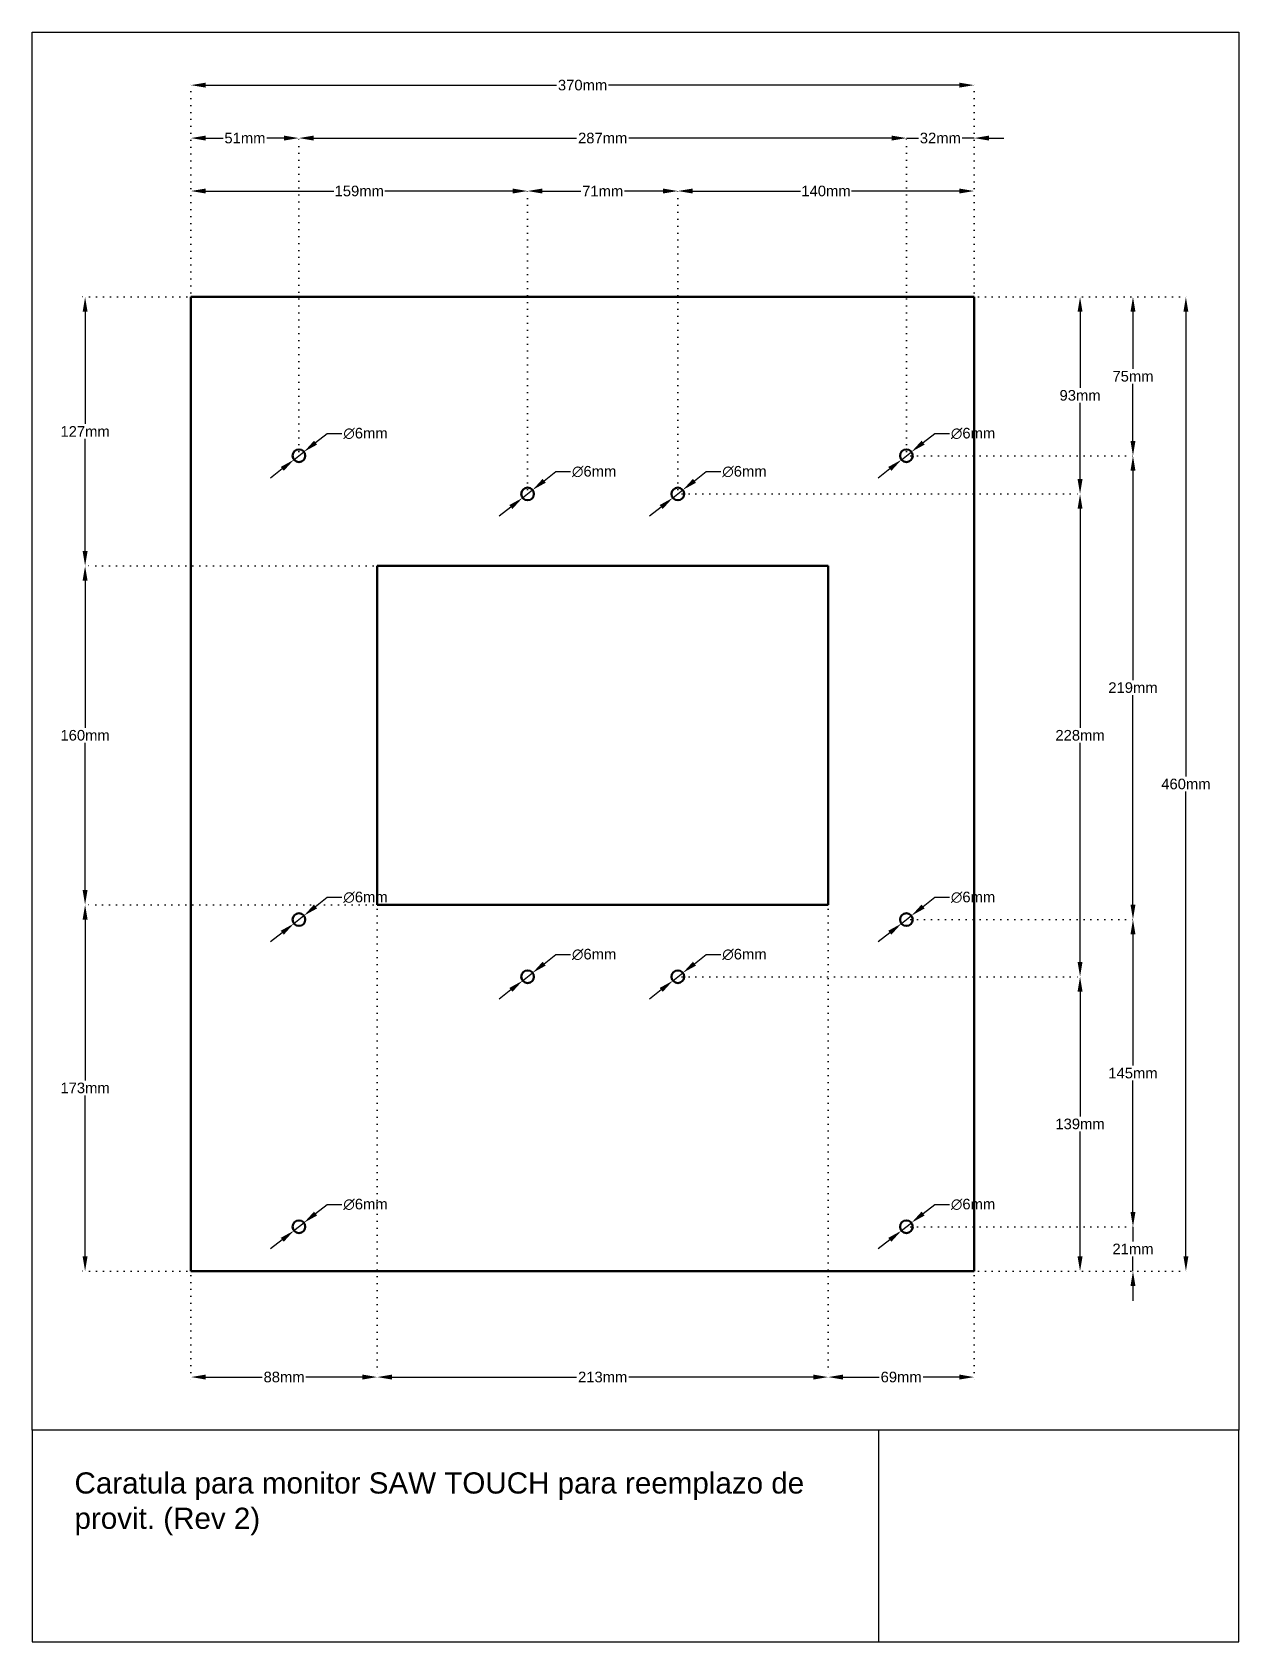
# Model space of a CAD drawing. Header units: millimetres. Extents: x -75 to 495, y -175 to 585.
import ezdxf

# ---------------------------------------------------------------- set-up
doc = ezdxf.new("R2010")
doc.units = ezdxf.units.MM
doc.linetypes.add('DOT2', pattern=[3.175, 0, -3.175])
doc.layers.get('0').update_dxf_attribs({"color": 160})
doc.layers.get('Defpoints').update_dxf_attribs({"color": 100})
doc.layers.add('Acot', color=250, linetype='Continuous', lineweight=25)
doc.layers.add('Placa', color=252, linetype='Continuous', lineweight=50)
doc.styles.get("Standard").update_dxf_attribs({"font": 'ARIAL.TTF'})
doc.dimstyles.new('ISO-25', dxfattribs={"dimtxt": 5, "dimasz": 7, "dimexe": 1.25, "dimexo": 2, "dimgap": 1, "dimtad": 0, "dimtih": 1, "dimtoh": 1, "dimdsep": 46, "dimtxsty": 'Standard', "dimcen": 2.5, "dimadec": 0, "dimazin": 0, "dimtfac": 1, "dimtmove": 0, "dimatfit": 1, "dimfxl": 1, "dimarcsym": 0})

# ---------------------------------------------------------------- blocks, each defined once
blk = doc.blocks.new('*D0')
at = {"layer": 'Acot', "color": 0, "linetype": 'DOT2', "lineweight": -2}
for p, q in [((0, 462), (0, 561.25)), ((370, 462), (370, 561.25))]:
    blk.add_line(p, q, dxfattribs=at)
at = {"layer": 'Acot', "color": 0, "lineweight": -2}
for p, q in [((7, 560), (172.73, 560)), ((363, 560), (197.27, 560))]:
    blk.add_line(p, q, dxfattribs=at)
at = {"layer": 'Acot', "color": 0}
for points in [[(7, 561.17), (7, 558.83), (0, 560)], [(363, 561.17), (363, 558.83), (370, 560)]]:
    blk.add_solid(points, dxfattribs=at)
at = {"layer": 'Defpoints', "color": 0}
for p in [(370, 560), (0, 460), (370, 460)]:
    blk.add_point(p, dxfattribs=at)
at = {"layer": 'Acot', "color": 0, "insert": (185, 560), "char_height": 5, "attachment_point": 5}
blk.add_mtext('370mm', dxfattribs=at)
blk = doc.blocks.new('*D1')
at = {"layer": 'Acot', "color": 0, "linetype": 'DOT2', "lineweight": -2}
for p, q in [((0, 462), (0, 536.25)), ((51, 387), (51, 536.25))]:
    blk.add_line(p, q, dxfattribs=at)
at = {"layer": 'Acot', "color": 0, "lineweight": -2}
for p, q in [((7, 535), (15.17, 535)), ((44, 535), (35.83, 535))]:
    blk.add_line(p, q, dxfattribs=at)
at = {"layer": 'Acot', "color": 0}
for points in [[(7, 536.17), (7, 533.83), (0, 535)], [(44, 536.17), (44, 533.83), (51, 535)]]:
    blk.add_solid(points, dxfattribs=at)
at = {"layer": 'Defpoints', "color": 0}
for p in [(0, 535), (0, 460), (51, 385)]:
    blk.add_point(p, dxfattribs=at)
at = {"layer": 'Acot', "color": 0, "insert": (25.5, 535), "char_height": 5, "attachment_point": 5}
blk.add_mtext('51mm', dxfattribs=at)
blk = doc.blocks.new('*D2')
at = {"layer": 'Acot', "color": 0, "lineweight": -2}
for p, q in [((331, 535), (324, 535)), ((338, 535), (343.67, 535)), ((370, 535), (364.33, 535)), ((377, 535), (384, 535))]:
    blk.add_line(p, q, dxfattribs=at)
at = {"layer": 'Acot', "color": 0, "linetype": 'DOT2', "lineweight": -2}
for p, q in [((338, 387), (338, 536.25)), ((370, 462), (370, 536.25))]:
    blk.add_line(p, q, dxfattribs=at)
at = {"layer": 'Acot', "color": 0}
for points in [[(331, 536.17), (331, 533.83), (338, 535)], [(377, 536.17), (377, 533.83), (370, 535)]]:
    blk.add_solid(points, dxfattribs=at)
at = {"layer": 'Defpoints', "color": 0}
for p in [(370, 535), (370, 460), (338, 385)]:
    blk.add_point(p, dxfattribs=at)
at = {"layer": 'Acot', "color": 0, "insert": (354, 535), "char_height": 5, "attachment_point": 5}
blk.add_mtext('32mm', dxfattribs=at)
blk = doc.blocks.new('*D3')
at = {"layer": 'Acot', "color": 0, "linetype": 'DOT2', "lineweight": -2}
for p, q in [((51, 387), (51, 536.25)), ((338, 387), (338, 536.25))]:
    blk.add_line(p, q, dxfattribs=at)
at = {"layer": 'Acot', "color": 0, "lineweight": -2}
for p, q in [((58, 535), (182.18, 535)), ((331, 535), (206.82, 535))]:
    blk.add_line(p, q, dxfattribs=at)
at = {"layer": 'Acot', "color": 0}
for points in [[(58, 536.17), (58, 533.83), (51, 535)], [(331, 536.17), (331, 533.83), (338, 535)]]:
    blk.add_solid(points, dxfattribs=at)
at = {"layer": 'Defpoints', "color": 0}
for p in [(338, 535), (51, 385), (338, 385)]:
    blk.add_point(p, dxfattribs=at)
at = {"layer": 'Acot', "color": 0, "insert": (194.5, 535), "char_height": 5, "attachment_point": 5}
blk.add_mtext('287mm', dxfattribs=at)
blk = doc.blocks.new('*D4')
at = {"layer": 'Acot', "color": 0, "linetype": 'DOT2', "lineweight": -2}
for p, q in [((0, 462), (0, 511.25)), ((159, 369), (159, 511.25))]:
    blk.add_line(p, q, dxfattribs=at)
at = {"layer": 'Acot', "color": 0, "lineweight": -2}
for p, q in [((7, 510), (67.46, 510)), ((152, 510), (91.54, 510))]:
    blk.add_line(p, q, dxfattribs=at)
at = {"layer": 'Acot', "color": 0}
for points in [[(7, 511.17), (7, 508.83), (0, 510)], [(152, 511.17), (152, 508.83), (159, 510)]]:
    blk.add_solid(points, dxfattribs=at)
at = {"layer": 'Defpoints', "color": 0}
for p in [(159, 510), (0, 460), (159, 367)]:
    blk.add_point(p, dxfattribs=at)
at = {"layer": 'Acot', "color": 0, "insert": (79.5, 510), "char_height": 5, "attachment_point": 5}
blk.add_mtext('159mm', dxfattribs=at)
blk = doc.blocks.new('*D5')
at = {"layer": 'Acot', "color": 0, "linetype": 'DOT2', "lineweight": -2}
for p, q in [((230, 369), (230, 511.25)), ((370, 462), (370, 511.25))]:
    blk.add_line(p, q, dxfattribs=at)
at = {"layer": 'Acot', "color": 0, "lineweight": -2}
for p, q in [((237, 510), (287.96, 510)), ((363, 510), (312.04, 510))]:
    blk.add_line(p, q, dxfattribs=at)
at = {"layer": 'Acot', "color": 0}
for points in [[(237, 511.17), (237, 508.83), (230, 510)], [(363, 511.17), (363, 508.83), (370, 510)]]:
    blk.add_solid(points, dxfattribs=at)
at = {"layer": 'Defpoints', "color": 0}
for p in [(370, 510), (370, 460), (230, 367)]:
    blk.add_point(p, dxfattribs=at)
at = {"layer": 'Acot', "color": 0, "insert": (300, 510), "char_height": 5, "attachment_point": 5}
blk.add_mtext('140mm', dxfattribs=at)
blk = doc.blocks.new('*D6')
at = {"layer": 'Acot', "color": 0, "linetype": 'DOT2', "lineweight": -2}
for p, q in [((159, 369), (159, 511.25)), ((230, 369), (230, 511.25))]:
    blk.add_line(p, q, dxfattribs=at)
at = {"layer": 'Acot', "color": 0, "lineweight": -2}
for p, q in [((166, 510), (184.19, 510)), ((223, 510), (204.81, 510))]:
    blk.add_line(p, q, dxfattribs=at)
at = {"layer": 'Acot', "color": 0}
for points in [[(166, 511.17), (166, 508.83), (159, 510)], [(223, 511.17), (223, 508.83), (230, 510)]]:
    blk.add_solid(points, dxfattribs=at)
at = {"layer": 'Defpoints', "color": 0}
for p in [(230, 510), (159, 367), (230, 367)]:
    blk.add_point(p, dxfattribs=at)
at = {"layer": 'Acot', "color": 0, "insert": (194.5, 510), "char_height": 5, "attachment_point": 5}
blk.add_mtext('71mm', dxfattribs=at)
blk = doc.blocks.new('*D7')
at = {"layer": 'Acot', "color": 0, "linetype": 'DOT2', "lineweight": -2}
for p, q in [((372, 460), (471.25, 460)), ((372, 0), (471.25, 0))]:
    blk.add_line(p, q, dxfattribs=at)
at = {"layer": 'Acot', "color": 0, "lineweight": -2}
for p, q in [((470, 453), (470, 233.55)), ((470, 7), (470, 226.45))]:
    blk.add_line(p, q, dxfattribs=at)
at = {"layer": 'Acot', "color": 0}
for points in [[(468.83, 453), (471.17, 453), (470, 460)], [(468.83, 7), (471.17, 7), (470, 0)]]:
    blk.add_solid(points, dxfattribs=at)
at = {"layer": 'Defpoints', "color": 0}
for p in [(370, 460), (470, 460), (370, 0)]:
    blk.add_point(p, dxfattribs=at)
at = {"layer": 'Acot', "color": 0, "insert": (470, 230), "char_height": 5, "attachment_point": 5}
blk.add_mtext('460mm', dxfattribs=at)
blk = doc.blocks.new('*D8')
at = {"layer": 'Acot', "color": 0, "linetype": 'DOT2', "lineweight": -2}
for p, q in [((372, 460), (446.25, 460)), ((340, 385), (446.25, 385))]:
    blk.add_line(p, q, dxfattribs=at)
at = {"layer": 'Acot', "color": 0, "lineweight": -2}
for p, q in [((445, 453), (445, 426.04)), ((445, 392), (445, 418.96))]:
    blk.add_line(p, q, dxfattribs=at)
at = {"layer": 'Acot', "color": 0}
for points in [[(443.83, 453), (446.17, 453), (445, 460)], [(443.83, 392), (446.17, 392), (445, 385)]]:
    blk.add_solid(points, dxfattribs=at)
at = {"layer": 'Defpoints', "color": 0}
for p in [(370, 460), (338, 385), (445, 385)]:
    blk.add_point(p, dxfattribs=at)
at = {"layer": 'Acot', "color": 0, "insert": (445, 422.5), "char_height": 5, "attachment_point": 5}
blk.add_mtext('75mm', dxfattribs=at)
blk = doc.blocks.new('*D9')
at = {"layer": 'Acot', "color": 0, "lineweight": -2}
for p, q in [((445, 28), (445, 35)), ((445, 21), (445, 14.01)), ((445, 0), (445, 6.99)), ((445, -7), (445, -14))]:
    blk.add_line(p, q, dxfattribs=at)
at = {"layer": 'Acot', "color": 0, "linetype": 'DOT2', "lineweight": -2}
for p, q in [((340, 21), (446.25, 21)), ((372, 0), (446.25, 0))]:
    blk.add_line(p, q, dxfattribs=at)
at = {"layer": 'Acot', "color": 0}
for points in [[(443.83, 28), (446.17, 28), (445, 21)], [(443.83, -7), (446.17, -7), (445, 0)]]:
    blk.add_solid(points, dxfattribs=at)
at = {"layer": 'Defpoints', "color": 0}
for p in [(338, 21), (445, 21), (370, 0)]:
    blk.add_point(p, dxfattribs=at)
at = {"layer": 'Acot', "color": 0, "insert": (445, 10.5), "char_height": 5, "attachment_point": 5}
blk.add_mtext('21mm', dxfattribs=at)
blk = doc.blocks.new('*D11')
at = {"layer": 'Acot', "color": 0, "linetype": 'DOT2', "lineweight": -2}
for p, q in [((232, 139), (421.25, 139)), ((372, 0), (421.25, 0))]:
    blk.add_line(p, q, dxfattribs=at)
at = {"layer": 'Acot', "color": 0, "lineweight": -2}
for p, q in [((420, 132), (420, 73.05)), ((420, 7), (420, 65.95))]:
    blk.add_line(p, q, dxfattribs=at)
at = {"layer": 'Acot', "color": 0}
for points in [[(418.83, 132), (421.17, 132), (420, 139)], [(418.83, 7), (421.17, 7), (420, 0)]]:
    blk.add_solid(points, dxfattribs=at)
at = {"layer": 'Defpoints', "color": 0}
for p in [(230, 139), (420, 139), (370, 0)]:
    blk.add_point(p, dxfattribs=at)
at = {"layer": 'Acot', "color": 0, "insert": (420, 69.5), "char_height": 5, "attachment_point": 5}
blk.add_mtext('139mm', dxfattribs=at)
blk = doc.blocks.new('*D12')
at = {"layer": 'Acot', "color": 0, "linetype": 'DOT2', "lineweight": -2}
for p, q in [((372, 460), (421.25, 460)), ((232, 367), (421.25, 367))]:
    blk.add_line(p, q, dxfattribs=at)
at = {"layer": 'Acot', "color": 0, "lineweight": -2}
for p, q in [((420, 453), (420, 417.05)), ((420, 374), (420, 409.95))]:
    blk.add_line(p, q, dxfattribs=at)
at = {"layer": 'Acot', "color": 0}
for points in [[(418.83, 453), (421.17, 453), (420, 460)], [(418.83, 374), (421.17, 374), (420, 367)]]:
    blk.add_solid(points, dxfattribs=at)
at = {"layer": 'Defpoints', "color": 0}
for p in [(370, 460), (420, 460), (230, 367)]:
    blk.add_point(p, dxfattribs=at)
at = {"layer": 'Acot', "color": 0, "insert": (420, 413.5), "char_height": 5, "attachment_point": 5}
blk.add_mtext('93mm', dxfattribs=at)
blk = doc.blocks.new('*D13')
at = {"layer": 'Acot', "color": 0, "linetype": 'DOT2', "lineweight": -2}
for p, q in [((232, 367), (421.25, 367)), ((232, 139), (421.25, 139))]:
    blk.add_line(p, q, dxfattribs=at)
at = {"layer": 'Acot', "color": 0, "lineweight": -2}
for p, q in [((420, 360), (420, 256.55)), ((420, 146), (420, 249.45))]:
    blk.add_line(p, q, dxfattribs=at)
at = {"layer": 'Acot', "color": 0}
for points in [[(418.83, 360), (421.17, 360), (420, 367)], [(418.83, 146), (421.17, 146), (420, 139)]]:
    blk.add_solid(points, dxfattribs=at)
at = {"layer": 'Defpoints', "color": 0}
for p in [(230, 367), (230, 139), (420, 139)]:
    blk.add_point(p, dxfattribs=at)
at = {"layer": 'Acot', "color": 0, "insert": (420, 253), "char_height": 5, "attachment_point": 5}
blk.add_mtext('228mm', dxfattribs=at)
blk = doc.blocks.new('*D14')
at = {"layer": 'Acot', "color": 0, "linetype": 'DOT2', "lineweight": -2}
for p, q in [((86, 173), (-51.25, 173)), ((-2, 0), (-51.25, 0))]:
    blk.add_line(p, q, dxfattribs=at)
at = {"layer": 'Acot', "color": 0, "lineweight": -2}
for p, q in [((-50, 166), (-50, 90.05)), ((-50, 7), (-50, 82.95))]:
    blk.add_line(p, q, dxfattribs=at)
at = {"layer": 'Acot', "color": 0}
for points in [[(-51.17, 166), (-48.83, 166), (-50, 173)], [(-51.17, 7), (-48.83, 7), (-50, 0)]]:
    blk.add_solid(points, dxfattribs=at)
at = {"layer": 'Defpoints', "color": 0}
for p in [(-50, 173), (88, 173), (0, 0)]:
    blk.add_point(p, dxfattribs=at)
at = {"layer": 'Acot', "color": 0, "insert": (-50, 86.5), "char_height": 5, "attachment_point": 5}
blk.add_mtext('173mm', dxfattribs=at)
blk = doc.blocks.new('*D15')
at = {"layer": 'Acot', "color": 0, "linetype": 'DOT2', "lineweight": -2}
for p, q in [((-2, 460), (-51.25, 460)), ((86, 333), (-51.25, 333))]:
    blk.add_line(p, q, dxfattribs=at)
at = {"layer": 'Acot', "color": 0, "lineweight": -2}
for p, q in [((-50, 453), (-50, 400.01)), ((-50, 340), (-50, 392.99))]:
    blk.add_line(p, q, dxfattribs=at)
at = {"layer": 'Acot', "color": 0}
for points in [[(-51.17, 453), (-48.83, 453), (-50, 460)], [(-51.17, 340), (-48.83, 340), (-50, 333)]]:
    blk.add_solid(points, dxfattribs=at)
at = {"layer": 'Defpoints', "color": 0}
for p in [(0, 460), (-50, 333), (88, 333)]:
    blk.add_point(p, dxfattribs=at)
at = {"layer": 'Acot', "color": 0, "insert": (-50, 396.5), "char_height": 5, "attachment_point": 5}
blk.add_mtext('127mm', dxfattribs=at)
blk = doc.blocks.new('*D16')
at = {"layer": 'Acot', "color": 0, "linetype": 'DOT2', "lineweight": -2}
for p, q in [((86, 333), (-51.25, 333)), ((86, 173), (-51.25, 173))]:
    blk.add_line(p, q, dxfattribs=at)
at = {"layer": 'Acot', "color": 0, "lineweight": -2}
for p, q in [((-50, 326), (-50, 256.55)), ((-50, 180), (-50, 249.45))]:
    blk.add_line(p, q, dxfattribs=at)
at = {"layer": 'Acot', "color": 0}
for points in [[(-51.17, 326), (-48.83, 326), (-50, 333)], [(-51.17, 180), (-48.83, 180), (-50, 173)]]:
    blk.add_solid(points, dxfattribs=at)
at = {"layer": 'Defpoints', "color": 0}
for p in [(88, 333), (-50, 173), (88, 173)]:
    blk.add_point(p, dxfattribs=at)
at = {"layer": 'Acot', "color": 0, "insert": (-50, 253), "char_height": 5, "attachment_point": 5}
blk.add_mtext('160mm', dxfattribs=at)
blk = doc.blocks.new('*D17')
at = {"layer": 'Acot', "color": 0, "linetype": 'DOT2', "lineweight": -2}
for p, q in [((88, 171), (88, -51.25)), ((0, -2), (0, -51.25))]:
    blk.add_line(p, q, dxfattribs=at)
at = {"layer": 'Acot', "color": 0, "lineweight": -2}
for p, q in [((7, -50), (33.66, -50)), ((81, -50), (54.34, -50))]:
    blk.add_line(p, q, dxfattribs=at)
at = {"layer": 'Acot', "color": 0}
for points in [[(7, -48.83), (7, -51.17), (0, -50)], [(81, -48.83), (81, -51.17), (88, -50)]]:
    blk.add_solid(points, dxfattribs=at)
at = {"layer": 'Defpoints', "color": 0}
for p in [(88, 173), (0, 0), (88, -50)]:
    blk.add_point(p, dxfattribs=at)
at = {"layer": 'Acot', "color": 0, "insert": (44, -50), "char_height": 5, "attachment_point": 5}
blk.add_mtext('88mm', dxfattribs=at)
blk = doc.blocks.new('*D18')
at = {"layer": 'Acot', "color": 0, "linetype": 'DOT2', "lineweight": -2}
for p, q in [((301, 171), (301, -51.25)), ((370, -2), (370, -51.25))]:
    blk.add_line(p, q, dxfattribs=at)
at = {"layer": 'Acot', "color": 0, "lineweight": -2}
for p, q in [((308, -50), (325.15, -50)), ((363, -50), (345.85, -50))]:
    blk.add_line(p, q, dxfattribs=at)
at = {"layer": 'Acot', "color": 0}
for points in [[(308, -48.83), (308, -51.17), (301, -50)], [(363, -48.83), (363, -51.17), (370, -50)]]:
    blk.add_solid(points, dxfattribs=at)
at = {"layer": 'Defpoints', "color": 0}
for p in [(301, 173), (370, 0), (370, -50)]:
    blk.add_point(p, dxfattribs=at)
at = {"layer": 'Acot', "color": 0, "insert": (335.5, -50), "char_height": 5, "attachment_point": 5}
blk.add_mtext('69mm', dxfattribs=at)
blk = doc.blocks.new('*D19')
at = {"layer": 'Acot', "color": 0, "linetype": 'DOT2', "lineweight": -2}
for p, q in [((88, 171), (88, -51.25)), ((301, 171), (301, -51.25))]:
    blk.add_line(p, q, dxfattribs=at)
at = {"layer": 'Acot', "color": 0, "lineweight": -2}
for p, q in [((95, -50), (182.18, -50)), ((294, -50), (206.82, -50))]:
    blk.add_line(p, q, dxfattribs=at)
at = {"layer": 'Acot', "color": 0}
for points in [[(95, -48.83), (95, -51.17), (88, -50)], [(294, -48.83), (294, -51.17), (301, -50)]]:
    blk.add_solid(points, dxfattribs=at)
at = {"layer": 'Defpoints', "color": 0}
for p in [(88, 173), (301, 173), (301, -50)]:
    blk.add_point(p, dxfattribs=at)
at = {"layer": 'Acot', "color": 0, "insert": (194.5, -50), "char_height": 5, "attachment_point": 5}
blk.add_mtext('213mm', dxfattribs=at)
blk = doc.blocks.new('*D35')
at = {"layer": 'Acot', "color": 0, "linetype": 'DOT2', "lineweight": -2}
for p, q in [((340, 385), (446.25, 385)), ((340, 166), (446.25, 166))]:
    blk.add_line(p, q, dxfattribs=at)
at = {"layer": 'Acot', "color": 0, "lineweight": -2}
for p, q in [((445, 378), (445, 279.05)), ((445, 173), (445, 271.95))]:
    blk.add_line(p, q, dxfattribs=at)
at = {"layer": 'Acot', "color": 0}
for points in [[(443.83, 378), (446.17, 378), (445, 385)], [(443.83, 173), (446.17, 173), (445, 166)]]:
    blk.add_solid(points, dxfattribs=at)
at = {"layer": 'Defpoints', "color": 0}
for p in [(338, 385), (338, 166), (445, 166)]:
    blk.add_point(p, dxfattribs=at)
at = {"layer": 'Acot', "color": 0, "insert": (445, 275.5), "char_height": 5, "attachment_point": 5}
blk.add_mtext('219mm', dxfattribs=at)
blk = doc.blocks.new('*D36')
at = {"layer": 'Acot', "color": 0, "linetype": 'DOT2', "lineweight": -2}
for p, q in [((340, 166), (446.25, 166)), ((340, 21), (446.25, 21))]:
    blk.add_line(p, q, dxfattribs=at)
at = {"layer": 'Acot', "color": 0, "lineweight": -2}
for p, q in [((445, 159), (445, 97.05)), ((445, 28), (445, 89.95))]:
    blk.add_line(p, q, dxfattribs=at)
at = {"layer": 'Acot', "color": 0}
for points in [[(443.83, 159), (446.17, 159), (445, 166)], [(443.83, 28), (446.17, 28), (445, 21)]]:
    blk.add_solid(points, dxfattribs=at)
at = {"layer": 'Defpoints', "color": 0}
for p in [(338, 166), (338, 21), (445, 21)]:
    blk.add_point(p, dxfattribs=at)
at = {"layer": 'Acot', "color": 0, "insert": (445, 93.5), "char_height": 5, "attachment_point": 5}
blk.add_mtext('145mm', dxfattribs=at)
blk = doc.blocks.new('*D43')
at = {"layer": 'Acot', "color": 0, "lineweight": -2}
for p, q in [((166.85, 145.19), (172.35, 149.52)), ((172.35, 149.52), (179.35, 149.52)), ((156.64, 137.14), (161.36, 140.86)), ((151.15, 132.81), (145.65, 128.48))]:
    blk.add_line(p, q, dxfattribs=at)
at = {"layer": 'Acot', "color": 0}
for points in [[(166.13, 146.11), (167.58, 144.27), (161.36, 140.86)], [(150.42, 133.73), (151.87, 131.89), (156.64, 137.14)]]:
    blk.add_solid(points, dxfattribs=at)
at = {"layer": 'Defpoints', "color": 0}
for p in [(156.64, 137.14), (161.36, 140.86)]:
    blk.add_point(p, dxfattribs=at)
at = {"layer": 'Acot', "color": 0, "insert": (190.46, 149.52), "char_height": 5, "attachment_point": 5}
blk.add_mtext('∅6mm', dxfattribs=at)
blk = doc.blocks.new('*D44')
at = {"layer": 'Acot', "color": 0, "lineweight": -2}
for p, q in [((237.85, 145.19), (243.35, 149.52)), ((243.35, 149.52), (250.35, 149.52)), ((227.64, 137.14), (232.36, 140.86)), ((222.15, 132.81), (216.65, 128.48))]:
    blk.add_line(p, q, dxfattribs=at)
at = {"layer": 'Acot', "color": 0}
for points in [[(237.13, 146.11), (238.58, 144.27), (232.36, 140.86)], [(221.42, 133.73), (222.87, 131.89), (227.64, 137.14)]]:
    blk.add_solid(points, dxfattribs=at)
at = {"layer": 'Defpoints', "color": 0}
for p in [(227.64, 137.14), (232.36, 140.86)]:
    blk.add_point(p, dxfattribs=at)
at = {"layer": 'Acot', "color": 0, "insert": (261.46, 149.52), "char_height": 5, "attachment_point": 5}
blk.add_mtext('∅6mm', dxfattribs=at)
blk = doc.blocks.new('*D47')
at = {"layer": 'Acot', "color": 0, "lineweight": -2}
for p, q in [((345.85, 27.19), (351.35, 31.52)), ((351.35, 31.52), (358.35, 31.52)), ((335.64, 19.14), (340.36, 22.86)), ((330.15, 14.81), (324.65, 10.48))]:
    blk.add_line(p, q, dxfattribs=at)
at = {"layer": 'Acot', "color": 0}
for points in [[(345.13, 28.11), (346.58, 26.27), (340.36, 22.86)], [(329.42, 15.73), (330.87, 13.89), (335.64, 19.14)]]:
    blk.add_solid(points, dxfattribs=at)
at = {"layer": 'Defpoints', "color": 0}
for p in [(340.36, 22.86), (335.64, 19.14)]:
    blk.add_point(p, dxfattribs=at)
at = {"layer": 'Acot', "color": 0, "insert": (369.46, 31.52), "char_height": 5, "attachment_point": 5}
blk.add_mtext('∅6mm', dxfattribs=at)
blk = doc.blocks.new('*D48')
at = {"layer": 'Acot', "color": 0, "lineweight": -2}
for p, q in [((58.85, 27.19), (64.35, 31.52)), ((64.35, 31.52), (71.35, 31.52)), ((48.64, 19.14), (53.36, 22.86)), ((43.15, 14.81), (37.65, 10.48))]:
    blk.add_line(p, q, dxfattribs=at)
at = {"layer": 'Acot', "color": 0}
for points in [[(58.13, 28.11), (59.58, 26.27), (53.36, 22.86)], [(42.42, 15.73), (43.87, 13.89), (48.64, 19.14)]]:
    blk.add_solid(points, dxfattribs=at)
at = {"layer": 'Defpoints', "color": 0}
for p in [(53.36, 22.86), (48.64, 19.14)]:
    blk.add_point(p, dxfattribs=at)
at = {"layer": 'Acot', "color": 0, "insert": (82.46, 31.52), "char_height": 5, "attachment_point": 5}
blk.add_mtext('∅6mm', dxfattribs=at)
blk = doc.blocks.new('*D49')
at = {"layer": 'Acot', "color": 0, "lineweight": -2}
for p, q in [((58.85, 172.19), (64.35, 176.52)), ((64.35, 176.52), (71.35, 176.52)), ((48.64, 164.14), (53.36, 167.86)), ((43.15, 159.81), (37.65, 155.48))]:
    blk.add_line(p, q, dxfattribs=at)
at = {"layer": 'Acot', "color": 0}
for points in [[(58.13, 173.11), (59.58, 171.27), (53.36, 167.86)], [(42.42, 160.73), (43.87, 158.89), (48.64, 164.14)]]:
    blk.add_solid(points, dxfattribs=at)
at = {"layer": 'Defpoints', "color": 0}
for p in [(53.36, 167.86), (48.64, 164.14)]:
    blk.add_point(p, dxfattribs=at)
at = {"layer": 'Acot', "color": 0, "insert": (82.46, 176.52), "char_height": 5, "attachment_point": 5}
blk.add_mtext('∅6mm', dxfattribs=at)
blk = doc.blocks.new('*D50')
at = {"layer": 'Acot', "color": 0, "lineweight": -2}
for p, q in [((345.85, 172.19), (351.35, 176.52)), ((351.35, 176.52), (358.35, 176.52)), ((335.64, 164.14), (340.36, 167.86)), ((330.15, 159.81), (324.65, 155.48))]:
    blk.add_line(p, q, dxfattribs=at)
at = {"layer": 'Acot', "color": 0}
for points in [[(345.13, 173.11), (346.58, 171.27), (340.36, 167.86)], [(329.42, 160.73), (330.87, 158.89), (335.64, 164.14)]]:
    blk.add_solid(points, dxfattribs=at)
at = {"layer": 'Defpoints', "color": 0}
for p in [(340.36, 167.86), (335.64, 164.14)]:
    blk.add_point(p, dxfattribs=at)
at = {"layer": 'Acot', "color": 0, "insert": (369.46, 176.52), "char_height": 5, "attachment_point": 5}
blk.add_mtext('∅6mm', dxfattribs=at)
blk = doc.blocks.new('*D51')
at = {"layer": 'Acot', "color": 0, "lineweight": -2}
for p, q in [((58.85, 391.19), (64.35, 395.52)), ((64.35, 395.52), (71.35, 395.52)), ((48.64, 383.14), (53.36, 386.86)), ((43.15, 378.81), (37.65, 374.48))]:
    blk.add_line(p, q, dxfattribs=at)
at = {"layer": 'Acot', "color": 0}
for points in [[(58.13, 392.11), (59.58, 390.27), (53.36, 386.86)], [(42.42, 379.73), (43.87, 377.89), (48.64, 383.14)]]:
    blk.add_solid(points, dxfattribs=at)
at = {"layer": 'Defpoints', "color": 0}
for p in [(48.64, 383.14), (53.36, 386.86)]:
    blk.add_point(p, dxfattribs=at)
at = {"layer": 'Acot', "color": 0, "insert": (82.46, 395.52), "char_height": 5, "attachment_point": 5}
blk.add_mtext('∅6mm', dxfattribs=at)
blk = doc.blocks.new('*D52')
at = {"layer": 'Acot', "color": 0, "lineweight": -2}
for p, q in [((166.85, 373.19), (172.35, 377.52)), ((172.35, 377.52), (179.35, 377.52)), ((156.64, 365.14), (161.36, 368.86)), ((151.15, 360.81), (145.65, 356.48))]:
    blk.add_line(p, q, dxfattribs=at)
at = {"layer": 'Acot', "color": 0}
for points in [[(166.13, 374.11), (167.58, 372.27), (161.36, 368.86)], [(150.42, 361.73), (151.87, 359.89), (156.64, 365.14)]]:
    blk.add_solid(points, dxfattribs=at)
at = {"layer": 'Defpoints', "color": 0}
for p in [(156.64, 365.14), (161.36, 368.86)]:
    blk.add_point(p, dxfattribs=at)
at = {"layer": 'Acot', "color": 0, "insert": (190.46, 377.52), "char_height": 5, "attachment_point": 5}
blk.add_mtext('∅6mm', dxfattribs=at)
blk = doc.blocks.new('*D53')
at = {"layer": 'Acot', "color": 0, "lineweight": -2}
for p, q in [((237.85, 373.19), (243.35, 377.52)), ((243.35, 377.52), (250.35, 377.52)), ((227.64, 365.14), (232.36, 368.86)), ((222.15, 360.81), (216.65, 356.48))]:
    blk.add_line(p, q, dxfattribs=at)
at = {"layer": 'Acot', "color": 0}
for points in [[(237.13, 374.11), (238.58, 372.27), (232.36, 368.86)], [(221.42, 361.73), (222.87, 359.89), (227.64, 365.14)]]:
    blk.add_solid(points, dxfattribs=at)
at = {"layer": 'Defpoints', "color": 0}
for p in [(227.64, 365.14), (232.36, 368.86)]:
    blk.add_point(p, dxfattribs=at)
at = {"layer": 'Acot', "color": 0, "insert": (261.46, 377.52), "char_height": 5, "attachment_point": 5}
blk.add_mtext('∅6mm', dxfattribs=at)
blk = doc.blocks.new('*D54')
at = {"layer": 'Acot', "color": 0, "lineweight": -2}
for p, q in [((345.85, 391.19), (351.35, 395.52)), ((351.35, 395.52), (358.35, 395.52)), ((335.64, 383.14), (340.36, 386.86)), ((330.15, 378.81), (324.65, 374.48))]:
    blk.add_line(p, q, dxfattribs=at)
at = {"layer": 'Acot', "color": 0}
for points in [[(345.13, 392.11), (346.58, 390.27), (340.36, 386.86)], [(329.42, 379.73), (330.87, 377.89), (335.64, 383.14)]]:
    blk.add_solid(points, dxfattribs=at)
at = {"layer": 'Defpoints', "color": 0}
for p in [(335.64, 383.14), (340.36, 386.86)]:
    blk.add_point(p, dxfattribs=at)
at = {"layer": 'Acot', "color": 0, "insert": (369.46, 395.52), "char_height": 5, "attachment_point": 5}
blk.add_mtext('∅6mm', dxfattribs=at)

msp = doc.modelspace()

# ---------------------------------------------------------------- linework, layer by layer
for p, q in [((-75, 585), (495, 585)), ((-75, -75), (-75, 585)), ((495, 585), (495, -75)), ((495, -75), (-75, -75)), ((-75, -75), (-75, -175)), ((325, -175), (325, -75)), ((495, -175), (495, -75)), ((-75, -175), (495, -175))]:
    msp.add_line(p, q)
at = {"layer": 'Acot'}
msp.add_line((0, 0), (0, 0), dxfattribs=at)
at = {"layer": 'Placa'}
for p, q in [((370, 460), (0, 460)), ((0, 460), (0, 0)), ((370, 0), (370, 460)), ((88, 173), (88, 333)), ((88, 333), (301, 333)), ((301, 333), (301, 173)), ((301, 173), (88, 173)), ((0, 0), (370, 0))]:
    msp.add_line(p, q, dxfattribs=at)
for centre in [(51, 385), (338, 385), (159, 367), (230, 367), (51, 166), (338, 166), (159, 139), (230, 139), (51, 21), (338, 21)]:
    msp.add_circle(centre, 3, dxfattribs=at)

# ---------------------------------------------------------------- texts
at = {"insert": (-55, -95), "char_height": 10, "attachment_point": 1}
msp.add_mtext_dynamic_manual_height_columns('Caratula para monitor SAW TOUCH para reemplazo de\\Pprovit. (Rev 2)', width=400, gutter_width=12.5, heights=[0], dxfattribs=at)

# ---------------------------------------------------------------- dimensions: what is measured, and where the dimension line sits
at = {"layer": 'Acot'}
for base, p1, p2, picture, middle in [((370, 560), (0, 460), (370, 460), '*D0', (185, 560)), ((0, 535), (51, 385), (0, 460), '*D1', (25.5, 535)), ((338, 535), (51, 385), (338, 385), '*D3', (194.5, 535)), ((370, 535), (338, 385), (370, 460), '*D2', (354, 535)), ((159, 510), (0, 460), (159, 367), '*D4', (79.5, 510)), ((230, 510), (159, 367), (230, 367), '*D6', (194.5, 510)), ((370, 510), (230, 367), (370, 460), '*D5', (300, 510)), ((88, -50), (0, 0), (88, 173), '*D17', (44, -50)), ((301, -50), (88, 173), (301, 173), '*D19', (194.5, -50)), ((370, -50), (301, 173), (370, 0), '*D18', (335.5, -50))]:
    dim = msp.add_linear_dim(base=base, p1=p1, p2=p2, dimstyle='ISO-25', override={"dimpost": 'mm'}, dxfattribs=at)
    dim.commit()
    dim.dimension.update_dxf_attribs({"geometry": picture, "text_midpoint": middle})
for base, p1, p2, picture, middle in [((-50, 333), (0, 460), (88, 333), '*D15', (-50, 396.5)), ((420, 460), (230, 367), (370, 460), '*D12', (420, 413.5)), ((445, 385), (370, 460), (338, 385), '*D8', (445, 422.5)), ((470, 460), (370, 0), (370, 460), '*D7', (470, 230)), ((445, 166), (338, 385), (338, 166), '*D35', (445, 275.5)), ((420, 139), (230, 367), (230, 139), '*D13', (420, 253)), ((-50, 173), (88, 333), (88, 173), '*D16', (-50, 253)), ((-50, 173), (0, 0), (88, 173), '*D14', (-50, 86.5)), ((445, 21), (338, 166), (338, 21), '*D36', (445, 93.5)), ((420, 139), (370, 0), (230, 139), '*D11', (420, 69.5)), ((445, 21), (370, 0), (338, 21), '*D9', (445, 10.5))]:
    dim = msp.add_linear_dim(base=base, p1=p1, p2=p2, angle=90, dimstyle='ISO-25', override={"dimpost": 'mm'}, dxfattribs=at)
    dim.commit()
    dim.dimension.update_dxf_attribs({"geometry": picture, "text_midpoint": middle})
for p1, p2, picture, middle in [((48.644, 383.143), (53.356, 386.857), '*D51', (82.464, 395.521)), ((335.644, 383.143), (340.356, 386.857), '*D54', (369.464, 395.521)), ((156.644, 365.143), (161.356, 368.857), '*D52', (190.464, 377.521)), ((227.644, 365.143), (232.356, 368.857), '*D53', (261.464, 377.521)), ((48.644, 164.143), (53.356, 167.857), '*D49', (82.464, 176.521)), ((335.644, 164.143), (340.356, 167.857), '*D50', (369.464, 176.521)), ((156.644, 137.143), (161.356, 140.857), '*D43', (190.464, 149.521)), ((227.644, 137.143), (232.356, 140.857), '*D44', (261.464, 149.521)), ((48.644, 19.143), (53.356, 22.857), '*D48', (82.464, 31.521)), ((335.644, 19.143), (340.356, 22.857), '*D47', (369.464, 31.521))]:
    dim = msp.add_diameter_dim_2p(p1=p1, p2=p2, dimstyle='ISO-25', override={"dimpost": 'mm'}, dxfattribs=at)
    dim.commit()
    dim.dimension.update_dxf_attribs({"geometry": picture, "text_midpoint": middle})

doc.saveas('drawing.dxf')
